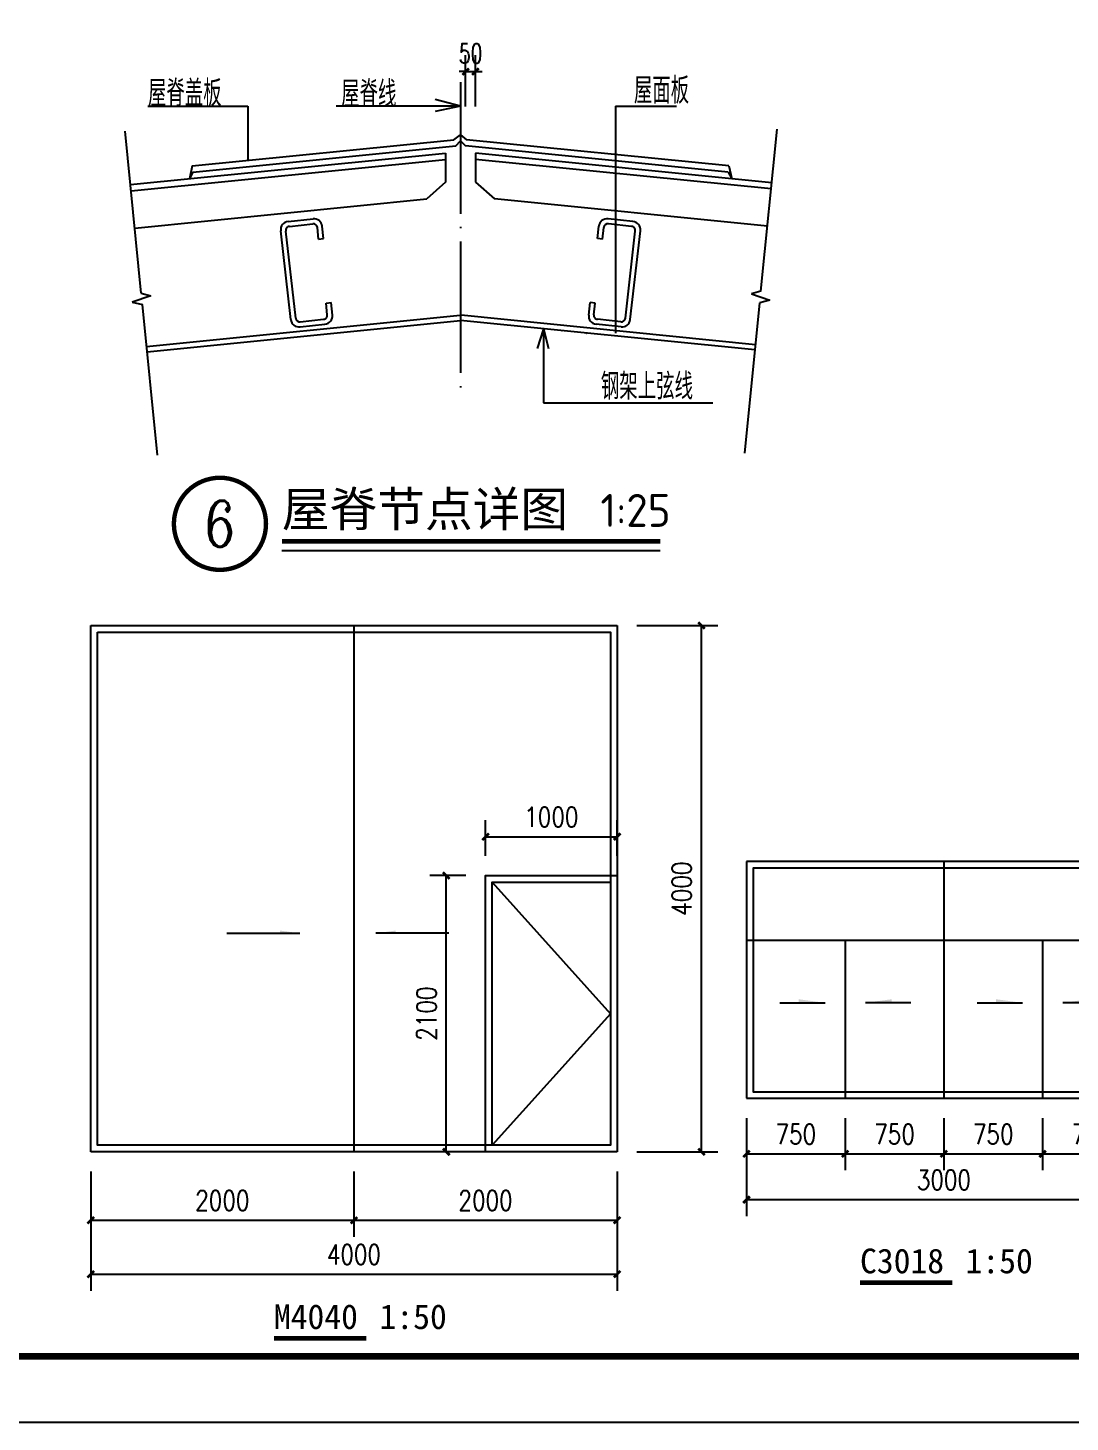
# Model space of a CAD drawing. Extents: x -21908402 to 2004492, y 83987 to 5079726.
# Drawn here: x 1842608 to 1866368, y 83987 to 115777 of the extents above; entities that cross this region are included whole.
import ezdxf
from ezdxf.enums import TextEntityAlignment as Align

# ---------------------------------------------------------------- set-up
doc = ezdxf.new("R2010")
doc.units = 0
doc.header["$LTSCALE"] = 1000
doc.linetypes.add('DOTE', pattern=[2.4200000000000004, 2, -0.2, 0.02, -0.2])
doc.layers.get('0').update_dxf_attribs({"linetype": 'CONTINUOUS'})
doc.layers.get('DEFPOINTS').update_dxf_attribs({"linetype": 'CONTINUOUS'})
for name, color, linetype in [('3', 123, 'CONTINUOUS'), ('DIM_IDEN', 3, 'CONTINUOUS'), ('DIM_SYMB', 3, 'CONTINUOUS'), ('DOTE', 1, 'DOTE'), ('PUB_DIM', 3, 'CONTINUOUS'), ('PUB_TEXT', 7, 'CONTINUOUS'), ('PUB_TITLE', 4, 'CONTINUOUS'), ('WINDOW', 94, 'CONTINUOUS')]:
    doc.layers.add(name, color=color, linetype=linetype)
doc.styles.add('_TCH_DIM_T3', font='simplex_.ttf', dxfattribs={"width": 0.7058823529411765, "bigfont": 'GBCBIG'})
doc.styles.add('_TCH_LABEL', font='COMPLEX', dxfattribs={"bigfont": 'GBCBIG'})
doc.styles.add('CHIN-1', font='')
doc.styles.add('DIM_FONT', font='simplex.shx', dxfattribs={"width": 0.8})
doc.styles.add('SM', font='SIM08', dxfattribs={"width": 0.7, "height": 5, "bigfont": 'HZTXT'})
doc.styles.get("Standard").update_dxf_attribs({"font": 'tssdeng.shx', "width": 0.7, "bigfont": 'hztxt.shx'})
doc.styles.add('图签宋体', font='simhei.ttf')
doc.styles.get('CHIN-1').set_extended_font_data('SimSun')
doc.dimstyles.new('_TCH_ARCH__100', dxfattribs={"dimtxt": 297.5, "dimasz": 100, "dimexe": 250, "dimexo": 300, "dimgap": 126.25, "dimtad": 1, "dimdec": 0, "dimzin": 0, "dimtxsty": '_TCH_DIM_T3', "dimblk": 'ARCHTICK', "dimcen": 0.09, "dimclrt": 7, "dimazin": 3, "dimtfac": 1, "dimtdec": 0, "dimtix": 1, "dimtmove": 0, "dimatfit": 3, "dimtolj": 1, "dimtzin": 0})
doc.dimstyles.new('DIMN50', dxfattribs={"dimscale": 0.5, "dimtxt": 300, "dimasz": 100, "dimexe": 250, "dimexo": 300, "dimgap": 150, "dimtad": 1, "dimdec": 0, "dimzin": 0, "dimtxsty": 'DIM_FONT', "dimblk": 'ARCHTICK', "dimcen": 0.09, "dimclrt": 7, "dimazin": 3, "dimtfac": 1, "dimtdec": 0, "dimtix": 1, "dimtmove": 0, "dimatfit": 3, "dimtolj": 1, "dimtzin": 0})

# ---------------------------------------------------------------- blocks, each defined once
blk = doc.blocks.new('_ARCHTICK')
at = {"color": 0, "linetype": 'BYBLOCK', "const_width": 0.4}
blk.add_lwpolyline([(-0.5, -0.5), (0.5, 0.5)], dxfattribs=at)
blk = doc.blocks.new('*D22')
at = {"layer": 'DEFPOINTS', "color": 0}
for p in [(972805.2341039728, -2474429.368355498), (972655.3533808684, -2475258.58027624), (972805.2341039728, -2475258.58027624)]:
    blk.add_point(p, dxfattribs=at)
at = {"layer": 'PUB_DIM', "color": 0}
for p, q in [((972655.3533808684, -2474958.58027624), (972655.3533808684, -2474179.368355498)), ((972805.2341039728, -2474958.58027624), (972805.2341039728, -2474179.368355498)), ((972655.3533808684, -2474429.368355498), (972555.3533808684, -2474429.368355498)), ((972655.3533808684, -2474429.368355498), (972805.2341039728, -2474429.368355498)), ((972805.2341039728, -2474429.368355498), (972905.2341039728, -2474429.368355498))]:
    blk.add_line(p, q, dxfattribs=at)
at = {"layer": 'PUB_DIM', "color": 0, "xscale": 100, "yscale": 100, "zscale": 100}
blk.add_blockref('_ARCHTICK', (972655.3533808684, -2474429.368355498), dxfattribs=at)
at = {"layer": 'PUB_DIM', "color": 0, "xscale": 100, "yscale": 100, "zscale": 100, "rotation": 180}
blk.add_blockref('_ARCHTICK', (972805.2341039728, -2474429.368355498), dxfattribs=at)
at = {"layer": 'PUB_DIM', "color": 7, "insert": (972730.2937424206, -2474154.368355498), "char_height": 297.5, "attachment_point": 5, "style": '_TCH_DIM_T3'}
blk.add_mtext('\\A1;50', dxfattribs=at)
blk = doc.blocks.new('*D399')
at = {"layer": 'DEFPOINTS', "color": 0}
for p in [(1861497.62579742, 90242.22113040765), (1863497.62579742, 90242.22113040765), (1863497.62579742, 89722.07137711719)]:
    blk.add_point(p, dxfattribs=at)
at = {"layer": 'PUB_DIM', "color": 0}
for p, q in [((1861497.62579742, 90092.22113040765), (1861497.62579742, 89597.07137711719)), ((1863497.62579742, 90092.22113040765), (1863497.62579742, 89597.07137711719)), ((1861497.62579742, 89722.07137711719), (1863497.62579742, 89722.07137711719))]:
    blk.add_line(p, q, dxfattribs=at)
at = {"layer": 'PUB_DIM', "color": 0, "xscale": 50, "yscale": 50, "zscale": 50, "rotation": 180}
blk.add_blockref('_ARCHTICK', (1861497.62579742, 89722.07137711719), dxfattribs=at)
at = {"layer": 'PUB_DIM', "color": 0, "xscale": 50, "yscale": 50, "zscale": 50}
blk.add_blockref('_ARCHTICK', (1863497.62579742, 89722.07137711719), dxfattribs=at)
at = {"layer": 'PUB_DIM', "color": 7, "insert": (1862497.62579742, 89872.07137711719), "char_height": 150, "attachment_point": 5, "style": 'DIM_FONT'}
blk.add_mtext('\\A1;2000', dxfattribs=at)
blk = doc.blocks.new('*D400')
at = {"layer": 'DEFPOINTS', "color": 0}
for p in [(1863497.62579742, 90242.22113040765), (1865497.62579742, 90242.22113040765), (1865497.62579742, 89722.07137711719)]:
    blk.add_point(p, dxfattribs=at)
at = {"layer": 'PUB_DIM', "color": 0}
for p, q in [((1863497.62579742, 90092.22113040765), (1863497.62579742, 89597.07137711719)), ((1865497.62579742, 90092.22113040765), (1865497.62579742, 89597.07137711719)), ((1863497.62579742, 89722.07137711719), (1865497.62579742, 89722.07137711719))]:
    blk.add_line(p, q, dxfattribs=at)
at = {"layer": 'PUB_DIM', "color": 0, "xscale": 50, "yscale": 50, "zscale": 50, "rotation": 180}
blk.add_blockref('_ARCHTICK', (1863497.62579742, 89722.07137711719), dxfattribs=at)
at = {"layer": 'PUB_DIM', "color": 0, "xscale": 50, "yscale": 50, "zscale": 50}
blk.add_blockref('_ARCHTICK', (1865497.62579742, 89722.07137711719), dxfattribs=at)
at = {"layer": 'PUB_DIM', "color": 7, "insert": (1864497.62579742, 89872.07137711719), "char_height": 150, "attachment_point": 5, "style": 'DIM_FONT'}
blk.add_mtext('\\A1;2000', dxfattribs=at)
blk = doc.blocks.new('*D401')
at = {"layer": 'DEFPOINTS', "color": 0}
for p in [(1864199.353904216, 92342.22113040765), (1864497.62579742, 92342.22113040765), (1864497.62579742, 90242.22113040765)]:
    blk.add_point(p, dxfattribs=at)
at = {"layer": 'PUB_DIM', "color": 0}
for p, q in [((1864347.62579742, 92342.22113040765), (1864074.353904216, 92342.22113040765)), ((1864199.353904216, 90242.22113040765), (1864199.353904216, 92342.22113040765)), ((1864347.62579742, 90242.22113040765), (1864074.353904216, 90242.22113040765))]:
    blk.add_line(p, q, dxfattribs=at)
at = {"layer": 'PUB_DIM', "color": 0, "xscale": 50, "yscale": 50, "zscale": 50}
for p, rotation in [((1864199.353904216, 92342.22113040765), 90), ((1864199.353904216, 90242.22113040765), 270)]:
    blk.add_blockref('_ARCHTICK', p, dxfattribs=dict(at, rotation=rotation))
at = {"layer": 'PUB_DIM', "color": 7, "insert": (1864049.353904216, 91292.22113040794), "char_height": 150, "attachment_point": 5, "rotation": 90, "style": 'DIM_FONT'}
blk.add_mtext('\\A1;2100', dxfattribs=at)
blk = doc.blocks.new('*D402')
at = {"layer": 'DEFPOINTS', "color": 0}
for p in [(1865497.62579742, 92637.38711087554), (1864497.62579742, 92342.22113040765), (1865497.62579742, 92342.22113040765)]:
    blk.add_point(p, dxfattribs=at)
at = {"layer": 'PUB_DIM', "color": 0}
for p, q in [((1864497.62579742, 92492.22113040765), (1864497.62579742, 92762.38711087554)), ((1865497.62579742, 92492.22113040765), (1865497.62579742, 92762.38711087554)), ((1864497.62579742, 92637.38711087554), (1865497.62579742, 92637.38711087554))]:
    blk.add_line(p, q, dxfattribs=at)
at = {"layer": 'PUB_DIM', "color": 0, "xscale": 50, "yscale": 50, "zscale": 50, "rotation": 180}
blk.add_blockref('_ARCHTICK', (1864497.62579742, 92637.38711087554), dxfattribs=at)
at = {"layer": 'PUB_DIM', "color": 0, "xscale": 50, "yscale": 50, "zscale": 50}
blk.add_blockref('_ARCHTICK', (1865497.62579742, 92637.38711087554), dxfattribs=at)
at = {"layer": 'PUB_DIM', "color": 7, "insert": (1864997.62579742, 92787.38711087554), "char_height": 150, "attachment_point": 5, "style": 'DIM_FONT'}
blk.add_mtext('\\A1;1000', dxfattribs=at)
blk = doc.blocks.new('*D403')
at = {"layer": 'DEFPOINTS', "color": 0}
for p in [(1865497.62579742, 94242.22113040765), (1866138.44538003, 94242.22113040765), (1865497.62579742, 90242.22113040765)]:
    blk.add_point(p, dxfattribs=at)
at = {"layer": 'PUB_DIM', "color": 0}
for p, q in [((1865647.62579742, 94242.22113040765), (1866263.44538003, 94242.22113040765)), ((1866138.44538003, 90242.22113040765), (1866138.44538003, 94242.22113040765)), ((1865647.62579742, 90242.22113040765), (1866263.44538003, 90242.22113040765))]:
    blk.add_line(p, q, dxfattribs=at)
at = {"layer": 'PUB_DIM', "color": 0, "xscale": 50, "yscale": 50, "zscale": 50}
for p, rotation in [((1866138.44538003, 94242.22113040765), 90), ((1866138.44538003, 90242.22113040765), 270)]:
    blk.add_blockref('_ARCHTICK', p, dxfattribs=dict(at, rotation=rotation))
at = {"layer": 'PUB_DIM', "color": 7, "insert": (1865988.44538003, 92242.22113040794), "char_height": 150, "attachment_point": 5, "rotation": 90, "style": 'DIM_FONT'}
blk.add_mtext('\\A1;4000', dxfattribs=at)
blk = doc.blocks.new('*D404')
at = {"layer": 'DEFPOINTS', "color": 0}
for p in [(1861497.62579742, 90092.22113040765), (1865497.62579742, 90092.22113040765), (1865497.62579742, 89311.86794799194)]:
    blk.add_point(p, dxfattribs=at)
at = {"layer": 'PUB_DIM', "color": 0}
for p, q in [((1861497.62579742, 89942.22113040765), (1861497.62579742, 89186.86794799194)), ((1865497.62579742, 89942.22113040765), (1865497.62579742, 89186.86794799194)), ((1861497.62579742, 89311.86794799194), (1865497.62579742, 89311.86794799194))]:
    blk.add_line(p, q, dxfattribs=at)
at = {"layer": 'PUB_DIM', "color": 0, "xscale": 50, "yscale": 50, "zscale": 50, "rotation": 180}
blk.add_blockref('_ARCHTICK', (1861497.62579742, 89311.86794799194), dxfattribs=at)
at = {"layer": 'PUB_DIM', "color": 0, "xscale": 50, "yscale": 50, "zscale": 50}
blk.add_blockref('_ARCHTICK', (1865497.62579742, 89311.86794799194), dxfattribs=at)
at = {"layer": 'PUB_DIM', "color": 7, "insert": (1863497.62579742, 89461.86794799194), "char_height": 150, "attachment_point": 5, "style": 'DIM_FONT'}
blk.add_mtext('\\A1;4000', dxfattribs=at)
blk = doc.blocks.new('*D418')
at = {"layer": 'DEFPOINTS', "color": 0}
for p in [(1854997.62579742, 89663.01668466651), (1855747.62579742, 89663.01668466651), (1855747.62579742, 89240.509167345)]:
    blk.add_point(p, dxfattribs=at)
at = {"layer": 'PUB_DIM', "color": 0}
for p, q in [((1854997.62579742, 89513.01668466651), (1854997.62579742, 89115.509167345)), ((1855747.62579742, 89513.01668466651), (1855747.62579742, 89115.509167345)), ((1854997.62579742, 89240.509167345), (1855747.62579742, 89240.509167345))]:
    blk.add_line(p, q, dxfattribs=at)
at = {"layer": 'PUB_DIM', "color": 0, "xscale": 50, "yscale": 50, "zscale": 50, "rotation": 180}
blk.add_blockref('_ARCHTICK', (1854997.62579742, 89240.509167345), dxfattribs=at)
at = {"layer": 'PUB_DIM', "color": 0, "xscale": 50, "yscale": 50, "zscale": 50}
blk.add_blockref('_ARCHTICK', (1855747.62579742, 89240.509167345), dxfattribs=at)
at = {"layer": 'PUB_DIM', "color": 7, "insert": (1855372.62579742, 89390.509167345), "char_height": 150, "attachment_point": 5, "style": 'DIM_FONT'}
blk.add_mtext('\\A1;750', dxfattribs=at)
blk = doc.blocks.new('*D419')
at = {"layer": 'DEFPOINTS', "color": 0}
for p in [(1855747.62579742, 89663.01668466651), (1856497.62579742, 89663.01668466651), (1856497.62579742, 89240.509167345)]:
    blk.add_point(p, dxfattribs=at)
at = {"layer": 'PUB_DIM', "color": 0}
for p, q in [((1855747.62579742, 89513.01668466651), (1855747.62579742, 89115.509167345)), ((1856497.62579742, 89513.01668466651), (1856497.62579742, 89115.509167345)), ((1855747.62579742, 89240.509167345), (1856497.62579742, 89240.509167345))]:
    blk.add_line(p, q, dxfattribs=at)
at = {"layer": 'PUB_DIM', "color": 0, "xscale": 50, "yscale": 50, "zscale": 50, "rotation": 180}
blk.add_blockref('_ARCHTICK', (1855747.62579742, 89240.509167345), dxfattribs=at)
at = {"layer": 'PUB_DIM', "color": 0, "xscale": 50, "yscale": 50, "zscale": 50}
blk.add_blockref('_ARCHTICK', (1856497.62579742, 89240.509167345), dxfattribs=at)
at = {"layer": 'PUB_DIM', "color": 7, "insert": (1856122.62579742, 89390.509167345), "char_height": 150, "attachment_point": 5, "style": 'DIM_FONT'}
blk.add_mtext('\\A1;750', dxfattribs=at)
blk = doc.blocks.new('*D420')
at = {"layer": 'DEFPOINTS', "color": 0}
for p in [(1856497.62579742, 89663.01668466651), (1857247.62579742, 89663.01668466651), (1857247.62579742, 89240.509167345)]:
    blk.add_point(p, dxfattribs=at)
at = {"layer": 'PUB_DIM', "color": 0}
for p, q in [((1856497.62579742, 89513.01668466651), (1856497.62579742, 89115.509167345)), ((1857247.62579742, 89513.01668466651), (1857247.62579742, 89115.509167345)), ((1856497.62579742, 89240.509167345), (1857247.62579742, 89240.509167345))]:
    blk.add_line(p, q, dxfattribs=at)
at = {"layer": 'PUB_DIM', "color": 0, "xscale": 50, "yscale": 50, "zscale": 50, "rotation": 180}
blk.add_blockref('_ARCHTICK', (1856497.62579742, 89240.509167345), dxfattribs=at)
at = {"layer": 'PUB_DIM', "color": 0, "xscale": 50, "yscale": 50, "zscale": 50}
blk.add_blockref('_ARCHTICK', (1857247.62579742, 89240.509167345), dxfattribs=at)
at = {"layer": 'PUB_DIM', "color": 7, "insert": (1856872.62579742, 89390.509167345), "char_height": 150, "attachment_point": 5, "style": 'DIM_FONT'}
blk.add_mtext('\\A1;750', dxfattribs=at)
blk = doc.blocks.new('*D421')
at = {"layer": 'DEFPOINTS', "color": 0}
for p in [(1857247.62579742, 89663.01668466651), (1857997.62579742, 89663.01668466651), (1857997.62579742, 89240.509167345)]:
    blk.add_point(p, dxfattribs=at)
at = {"layer": 'PUB_DIM', "color": 0}
for p, q in [((1857247.62579742, 89513.01668466651), (1857247.62579742, 89115.509167345)), ((1857997.62579742, 89513.01668466651), (1857997.62579742, 89115.509167345)), ((1857247.62579742, 89240.509167345), (1857997.62579742, 89240.509167345))]:
    blk.add_line(p, q, dxfattribs=at)
at = {"layer": 'PUB_DIM', "color": 0, "xscale": 50, "yscale": 50, "zscale": 50, "rotation": 180}
blk.add_blockref('_ARCHTICK', (1857247.62579742, 89240.509167345), dxfattribs=at)
at = {"layer": 'PUB_DIM', "color": 0, "xscale": 50, "yscale": 50, "zscale": 50}
blk.add_blockref('_ARCHTICK', (1857997.62579742, 89240.509167345), dxfattribs=at)
at = {"layer": 'PUB_DIM', "color": 7, "insert": (1857622.62579742, 89390.509167345), "char_height": 150, "attachment_point": 5, "style": 'DIM_FONT'}
blk.add_mtext('\\A1;750', dxfattribs=at)
blk = doc.blocks.new('*D422')
at = {"layer": 'DEFPOINTS', "color": 0}
for p in [(1854997.62579742, 89663.01668466651), (1857997.62579742, 89663.01668466652), (1857997.62579742, 88892.646684896)]:
    blk.add_point(p, dxfattribs=at)
at = {"layer": 'PUB_DIM', "color": 0}
for p, q in [((1854997.62579742, 89513.01668466651), (1854997.62579742, 88767.646684896)), ((1857997.62579742, 89513.01668466652), (1857997.62579742, 88767.646684896)), ((1854997.62579742, 88892.646684896), (1857997.62579742, 88892.646684896))]:
    blk.add_line(p, q, dxfattribs=at)
at = {"layer": 'PUB_DIM', "color": 0, "xscale": 50, "yscale": 50, "zscale": 50, "rotation": 180}
blk.add_blockref('_ARCHTICK', (1854997.62579742, 88892.646684896), dxfattribs=at)
at = {"layer": 'PUB_DIM', "color": 0, "xscale": 50, "yscale": 50, "zscale": 50}
blk.add_blockref('_ARCHTICK', (1857997.62579742, 88892.646684896), dxfattribs=at)
at = {"layer": 'PUB_DIM', "color": 7, "insert": (1856497.62579742, 89042.646684896), "char_height": 150, "attachment_point": 5, "style": 'DIM_FONT'}
blk.add_mtext('\\A1;3000', dxfattribs=at)
blk = doc.blocks.new('*D423')
at = {"layer": 'DEFPOINTS', "color": 0}
for p in [(1857997.62579742, 90863.01668466651), (1858287.24577656, 90863.01668466651), (1857997.62579742, 89663.01668466651)]:
    blk.add_point(p, dxfattribs=at)
at = {"layer": 'PUB_DIM', "color": 0}
for p, q in [((1858147.62579742, 90863.01668466651), (1858412.24577656, 90863.01668466651)), ((1858287.24577656, 89663.01668466651), (1858287.24577656, 90863.01668466651)), ((1858147.62579742, 89663.01668466651), (1858412.24577656, 89663.01668466651))]:
    blk.add_line(p, q, dxfattribs=at)
at = {"layer": 'PUB_DIM', "color": 0, "xscale": 50, "yscale": 50, "zscale": 50}
for p, rotation in [((1858287.24577656, 90863.01668466651), 90), ((1858287.24577656, 89663.01668466651), 270)]:
    blk.add_blockref('_ARCHTICK', p, dxfattribs=dict(at, rotation=rotation))
at = {"layer": 'PUB_DIM', "color": 7, "insert": (1858137.24577656, 90263.0166846668), "char_height": 150, "attachment_point": 5, "rotation": 90, "style": 'DIM_FONT'}
blk.add_mtext('\\A1;1200', dxfattribs=at)
blk = doc.blocks.new('*D424')
at = {"layer": 'DEFPOINTS', "color": 0}
for p in [(1857997.62579742, 91463.01668466651), (1858287.24577656, 91463.01668466651), (1857997.62579742, 90863.01668466651)]:
    blk.add_point(p, dxfattribs=at)
at = {"layer": 'PUB_DIM', "color": 0}
for p, q in [((1858147.62579742, 91463.01668466651), (1858412.24577656, 91463.01668466651)), ((1858287.24577656, 90863.01668466651), (1858287.24577656, 91463.01668466651)), ((1858147.62579742, 90863.01668466651), (1858412.24577656, 90863.01668466651))]:
    blk.add_line(p, q, dxfattribs=at)
at = {"layer": 'PUB_DIM', "color": 0, "xscale": 50, "yscale": 50, "zscale": 50}
for p, rotation in [((1858287.24577656, 91463.01668466651), 90), ((1858287.24577656, 90863.01668466651), 270)]:
    blk.add_blockref('_ARCHTICK', p, dxfattribs=dict(at, rotation=rotation))
at = {"layer": 'PUB_DIM', "color": 7, "insert": (1858137.24577656, 91163.0166846668), "char_height": 150, "attachment_point": 5, "rotation": 90, "style": 'DIM_FONT'}
blk.add_mtext('\\A1;600', dxfattribs=at)
blk = doc.blocks.new('*D425')
at = {"layer": 'DEFPOINTS', "color": 0}
for p in [(1857997.62579742, 91463.01668466651), (1858575.05919724, 91463.01668466651), (1857997.62579742, 89663.01668466651)]:
    blk.add_point(p, dxfattribs=at)
at = {"layer": 'PUB_DIM', "color": 0}
for p, q in [((1858147.62579742, 91463.01668466651), (1858700.05919724, 91463.01668466651)), ((1858575.05919724, 89663.01668466651), (1858575.05919724, 91463.01668466651)), ((1858147.62579742, 89663.01668466651), (1858700.05919724, 89663.01668466651))]:
    blk.add_line(p, q, dxfattribs=at)
at = {"layer": 'PUB_DIM', "color": 0, "xscale": 50, "yscale": 50, "zscale": 50}
for p, rotation in [((1858575.05919724, 91463.01668466651), 90), ((1858575.05919724, 89663.01668466651), 270)]:
    blk.add_blockref('_ARCHTICK', p, dxfattribs=dict(at, rotation=rotation))
at = {"layer": 'PUB_DIM', "color": 7, "insert": (1858425.05919724, 90563.0166846668), "char_height": 150, "attachment_point": 5, "rotation": 90, "style": 'DIM_FONT'}
blk.add_mtext('\\A1;1800', dxfattribs=at)
blk = doc.blocks.new('I')
at = {"layer": '3', "color": 6}
for p, q in [((967826.3593353406, -2474957.011266027), (969347.5309704344, -2474957.011266027)), ((969347.5309704344, -2474957.011266027), (969347.5309704344, -2475778.434885617)), ((972577.8923822034, -2474957.011266027), (970686.8069646254, -2474957.011266027)), ((972577.8923822034, -2474957.011266027), (972192.9369752433, -2474854.697924477)), ((972577.8923822034, -2474957.011266027), (972192.9369752433, -2475038.144750217)), ((974933.4079713176, -2474957.011266027), (974933.4079713176, -2478403.579854943)), ((974933.4079713176, -2474957.011266027), (975858.0485954257, -2474957.011266027)), ((967726.0734618932, -2477796.343935892), (967479.8871906635, -2475334.481207313)), ((972477.0740104673, -2475465.480583683), (972577.8923822034, -2475390.424382905)), ((972577.8923822034, -2475390.424382905), (972670.8605478599, -2475464.69556308)), ((977142.4754176211, -2477767.620347593), (977388.6616888508, -2475305.757619014)), ((968499.1571212119, -2475863.272269978), (972477.0740104673, -2475465.480583683)), ((968508.606173611, -2475957.762794594), (972504.1618977938, -2475558.207224817)), ((972504.1618977934, -2475558.207224817), (972577.8923822034, -2475480.744693976)), ((972577.8923822034, -2475480.744693976), (972655.3533808686, -2475558.58027624)), ((976647.1785907957, -2475957.762794594), (972655.3533808684, -2475558.58027624)), ((976656.6276431949, -2475863.272269978), (972670.8605478597, -2475464.69556308)), ((967561.2326272395, -2476147.935578454), (972350.550660434, -2475669.003778301)), ((967570.6816796387, -2476242.42610307), (972350.550660434, -2475764.43920815)), ((972350.550660434, -2475669.003778301), (972350.550660434, -2476109.780260533)), ((972805.2341039728, -2475669.003778301), (972805.2341039728, -2476109.780260533)), ((977307.3162522747, -2476119.211990155), (972805.2341039728, -2475669.003778301)), ((977297.8671998756, -2476213.702514771), (972805.2341039728, -2475764.43920815)), ((968499.1571212119, -2475863.272269978), (968456.548551034, -2476058.403986667)), ((968508.606173611, -2475957.762794594), (968456.548551034, -2476058.403986667)), ((976647.1785907957, -2475957.762794594), (976699.2362133737, -2476058.403986667)), ((976656.6276431949, -2475863.272269978), (976699.2362133737, -2476058.403986667)), ((972350.550660434, -2476109.780260533), (972063.6840726573, -2476365.738445834)), ((972805.2341039728, -2476109.780260533), (973092.1006917495, -2476365.738445834)), ((967627.3759940332, -2476809.369250765), (972063.6840726573, -2476365.738445834)), ((977241.172885481, -2476780.645662465), (973092.1006917495, -2476365.738445834)), ((969956.9997415456, -2476708.121813707), (970335.8875313716, -2476666.656584564)), ((975198.785022862, -2476708.121813707), (974819.8972330361, -2476666.656584564)), ((969998.4689638324, -2478198.536184272), (969844.5255546586, -2476848.239486691)), ((970072.8643474902, -2478177.613545448), (969921.6852869268, -2476852.576033858)), ((969977.9223803699, -2476782.517197365), (970331.5509842027, -2476743.816316832)), ((970420.9602609619, -2476976.867712193), (970401.6098206963, -2476800.053410278)), ((970496.7378189235, -2476968.574666364), (970476.0052043542, -2476779.130771454)), ((974659.0469454832, -2476968.574666364), (974679.7795600535, -2476779.130771454)), ((974734.8245034467, -2476976.867712193), (974754.1749437114, -2476800.053410278)), ((975177.8623840378, -2476782.517197365), (974824.233780206, -2476743.816316832)), ((975082.9204169165, -2478177.613545448), (975234.0994774818, -2476852.576033858)), ((975157.3158005744, -2478198.536184272), (975311.259209749, -2476848.239486691)), ((970420.9602609619, -2476976.867712193), (970496.7378189235, -2476968.574666364)), ((974734.8245034467, -2476976.867712193), (974659.0469454832, -2476968.574666364)), ((967870.5997201588, -2477838.460984331), (967588.8294375178, -2477932.321039279)), ((967588.8294375178, -2477932.321039279), (967743.5162366026, -2477970.771684141)), ((967726.0734618932, -2477796.343935892), (967870.5997201588, -2477838.460984331)), ((970533.4384409904, -2477948.276619954), (970609.2159989586, -2477939.983574125)), ((970629.9486135289, -2478129.427469036), (970609.2159989586, -2477939.983574125)), ((974525.8361508797, -2478129.427469036), (974546.5687654491, -2477939.983574125)), ((974622.3463234182, -2477948.276619954), (974546.5687654491, -2477939.983574125)), ((976896.2891463913, -2480229.483076172), (977125.0326429118, -2477942.048095842)), ((977142.4754176211, -2477767.620347593), (976997.9491593555, -2477809.737396032)), ((976997.9491593555, -2477809.737396032), (977279.7194419965, -2477903.59745098)), ((977279.7194419965, -2477903.59745098), (977125.0326429118, -2477942.048095842)), ((967972.259733123, -2480258.206664471), (967743.5162366026, -2477970.771684141)), ((967807.4438844838, -2478610.048167181), (972569.899850812, -2478133.802573696)), ((970552.7888812607, -2478125.090921868), (970533.4384409904, -2477948.276619954)), ((977061.1049950304, -2478581.324578882), (972585.8849135947, -2478133.802573696)), ((974602.995883147, -2478125.090921868), (974622.3463234182, -2477948.276619954)), ((967815.4364158751, -2478689.973481623), (972577.8923822034, -2478213.727888138)), ((970138.5866368159, -2478311.010371162), (970517.4744266353, -2478269.54514202)), ((970142.9231839848, -2478233.850638894), (970496.5517878111, -2478195.149758361)), ((977053.1124636391, -2478661.249893324), (972577.8923822034, -2478213.727888138)), ((973839.5388419374, -2478339.892533277), (973744.0767925854, -2478640.459183719)), ((973839.5388419374, -2478339.892533277), (973839.5388419374, -2479466.269730176)), ((973839.5388419374, -2478339.892533277), (973916.9545333001, -2478640.459183719)), ((975017.1981275927, -2478311.010371162), (974638.3103377724, -2478269.54514202)), ((975012.8615804228, -2478233.850638894), (974659.2329765966, -2478195.149758361)), ((973839.5388419374, -2479466.269730176), (976412.4803561165, -2479466.269730176))]:
    blk.add_line(p, q, dxfattribs=at)
for centre, radius, start, end in [((970349.7092744156, -2476792.9525145), 127.05, 6.245557079081562, 96.24555705919), ((974806.0754899911, -2476792.9525145), 127.05, 83.75444294081001, 173.7544429209184), ((969970.8214845962, -2476834.417743642), 127.05, 96.24555705919, 186.2455570790816), ((969984.8332518952, -2476845.665162333), 63.52500000000002, 96.24555705919, 186.2455570790816), ((970338.461855727, -2476806.964281801), 63.52500000000002, 6.245557079081562, 96.24555705919), ((974817.3229086797, -2476806.964281801), 63.52500000000002, 83.75444294081001, 173.7544429209184), ((975170.9515125125, -2476845.665162333), 63.52500000000002, 353.7544429209184, 83.75444294081001), ((975184.9632798114, -2476834.417743642), 127.05, 353.7544429209184, 83.75444294081001), ((970489.6409162923, -2478132.001793391), 63.52500000000002, 276.24555705919, 6.245557079081562), ((970503.6526835903, -2478143.249212082), 127.05, 276.24555705919, 6.245557079081562), ((974652.1320808164, -2478143.249212082), 127.05, 173.7544429209184, 263.75444294081), ((974666.1438481163, -2478132.001793391), 63.52500000000002, 173.7544429209184, 263.75444294081), ((970124.7648937709, -2478184.714441224), 127.05, 186.2455570790816, 276.24555705919), ((970136.0123124595, -2478170.702673924), 63.52500000000002, 186.2455570790816, 276.24555705919), ((974119.5855296801, -2478369.805910463), 1.899236039400572, 0, 84.28940690895938), ((975019.7724519481, -2478170.702673924), 63.52500000000002, 263.75444294081, 353.7544429209184), ((975031.0198706368, -2478184.714441224), 127.05, 263.75444294081, 353.7544429209184), ((968909.8739429496, -2478582.438438236), 1.899236039400572, 95.71059309104062, 180), ((974490.121580363, -2478403.042098093), 1.899236039400572, 180, 264.2894069089593)]:
    blk.add_arc(centre, radius, start, end, dxfattribs=at)
at = {"layer": 'DIM_SYMB', "const_width": 70}
blk.add_lwpolyline([(969861.9447174703, -2481569.281486448), (975612.389269911, -2481569.281486448)], dxfattribs=at)
at = {"layer": 'DIM_SYMB'}
blk.add_lwpolyline([(969861.9447174703, -2481709.281486448), (975612.389269911, -2481709.281486448)], dxfattribs=at)
at = {"layer": 'DOTE'}
blk.add_line((972577.8923822034, -2474589.802251519), (972577.8923822034, -2479318.906826017), dxfattribs=at)
at = {"layer": '3', "color": 6, "style": 'SM', "width": 0.7}
for s, p in [('屋脊盖板', (967826.9423114453, -2474959.047584119)), ('屋脊线', (970763.2375462826, -2474971.234177031)), ('屋面板', (975212.2641765043, -2474917.059522565)), ('钢架上弦线', (974710.7337966708, -2479414.411854413))]:
    blk.add_text(s, height=400, dxfattribs=at).set_placement(p)
at = {"layer": 'PUB_TEXT', "style": 'CHIN-1'}
blk.add_text('屋脊节点详图', height=531.6455696202532, dxfattribs=at).set_placement((969861.9447174703, -2481346.581064507))
at = {"layer": 'PUB_TEXT'}
blk.add_text('1:25', height=500, dxfattribs=at).set_placement((974703.4637048121, -2481349.534651005))
at = {"layer": 'PUB_DIM', "color": 6}
dim = blk.add_aligned_dim(p1=(972655.3533808684, -2475258.58027624), p2=(972805.2341039728, -2475258.58027624), distance=829.2119207419455, text='50', dimstyle='_TCH_ARCH__100', dxfattribs=at)
dim.commit()
dim.dimension.update_dxf_attribs({"geometry": '*D22', "text_midpoint": (972730.2937424206, -2474154.368355498)})
blk = doc.blocks.new('GGGGFF')
at = {"layer": 'DIM_SYMB'}
for points in [[(1863086.578491762, 91903.68206456234), (1862936.578491762, 91903.68206456234), (1862936.578491762, 91923.68206456234)], [(1863663.814572952, 91903.68206456234), (1863813.814572952, 91903.68206456234), (1863813.814572952, 91923.68206456234)]]:
    blk.add_hatch(color=256, dxfattribs=at).paths.add_polyline_path(points)
blk.add_lwpolyline([(1864547.62579742, 92292.22113040765), (1865447.62579742, 91292.22113040765), (1864547.62579742, 90292.22113040765)])
for points in [[(1862531.27808167, 91903.68206456234), (1863086.578491762, 91903.68206456234)], [(1864219.114983044, 91903.68206456234), (1863663.814572952, 91903.68206456234)]]:
    blk.add_lwpolyline(points, dxfattribs=at)
at = {"layer": 'WINDOW'}
for p, q in [((1861497.62579742, 94242.22113040765), (1865497.62579742, 94242.22113040765)), ((1861497.62579742, 90242.22113040765), (1861497.62579742, 94242.22113040765)), ((1863497.62579742, 94242.22113040765), (1863497.62579742, 90242.22113040765)), ((1865497.62579742, 94242.22113040765), (1865497.62579742, 90242.22113040765)), ((1865497.62579742, 90242.22113040765), (1861497.62579742, 90242.22113040765))]:
    blk.add_line(p, q, dxfattribs=at)
for points in [[(1861547.62579742, 94192.22113040765), (1865447.62579742, 94192.22113040765), (1865447.62579742, 90292.22113040765), (1861547.62579742, 90292.22113040765)], [(1865497.62579742, 90242.22113040765), (1864497.62579742, 90242.22113040765), (1864497.62579742, 92342.22113040765), (1865497.62579742, 92342.22113040765)], [(1865447.62579742, 90292.22113040765), (1864547.62579742, 90292.22113040765), (1864547.62579742, 92292.22113040765), (1865447.62579742, 92292.22113040765)]]:
    blk.add_lwpolyline(points, close=True, dxfattribs=at)
at = {"layer": 'PUB_DIM'}
for p1, p2, distance, picture, middle in [((1865497.62579742, 90242.22113040765), (1865497.62579742, 94242.22113040765), -640.8195826099254, '*D403', (1865988.44538003, 92242.22113040794)), ((1864497.62579742, 92342.22113040765), (1865497.62579742, 92342.22113040765), 295.16598046789295, '*D402', (1864997.62579742, 92787.38711087554)), ((1864497.62579742, 90242.22113040765), (1864497.62579742, 92342.22113040765), 298.271893203957, '*D401', (1864049.353904216, 91292.22113040794)), ((1861497.62579742, 90242.22113040765), (1863497.62579742, 90242.22113040765), -520.1497532904614, '*D399', (1862497.62579742, 89872.07137711719)), ((1863497.62579742, 90242.22113040765), (1865497.62579742, 90242.22113040765), -520.1497532904614, '*D400', (1864497.62579742, 89872.07137711719)), ((1861497.62579742, 90092.22113040765), (1865497.62579742, 90092.22113040765), -780.3531824157108, '*D404', (1863497.62579742, 89461.86794799194))]:
    dim = blk.add_aligned_dim(p1=p1, p2=p2, distance=distance, dimstyle='DIMN50', dxfattribs=at)
    dim.commit()
    dim.dimension.update_dxf_attribs({"geometry": picture, "text_midpoint": middle})
blk = doc.blocks.new('JHGFG')
at = {"layer": 'DIM_SYMB'}
for points in [[(1855594.563378069, 90388.90368442156), (1855394.563378069, 90388.90368442156), (1855394.563378069, 90415.57035108823)], [(1855900.688216771, 90388.90368442156), (1856100.688216771, 90388.90368442156), (1856100.688216771, 90415.57035108823)], [(1857094.563378069, 90388.90368442156), (1856894.563378069, 90388.90368442156), (1856894.563378069, 90415.57035108823)], [(1857400.688216771, 90388.90368442156), (1857600.688216771, 90388.90368442156), (1857600.688216771, 90415.57035108823)]]:
    blk.add_hatch(color=256, dxfattribs=at).paths.add_polyline_path(points)
for points in [[(1855250.137222738, 90388.90368442156), (1855594.563378069, 90388.90368442156)], [(1856245.114372103, 90388.90368442156), (1855900.688216771, 90388.90368442156)], [(1856750.137222738, 90388.90368442156), (1857094.563378069, 90388.90368442156)], [(1857745.114372103, 90388.90368442156), (1857400.688216771, 90388.90368442156)]]:
    blk.add_lwpolyline(points, dxfattribs=at)
at = {"layer": 'WINDOW'}
for p, q in [((1857997.62579742, 91463.01668466651), (1854997.62579742, 91463.01668466651)), ((1854997.62579742, 91463.01668466651), (1854997.62579742, 89663.01668466651)), ((1856497.62579742, 91463.01668466651), (1856497.62579742, 89663.01668466651)), ((1857997.62579742, 89663.01668466651), (1857997.62579742, 91463.01668466651)), ((1857997.62579742, 90863.01668466651), (1854997.62579742, 90863.01668466651)), ((1855747.62579742, 90863.01668466651), (1855747.62579742, 89663.01668466651)), ((1857247.62579742, 90863.01668466651), (1857247.62579742, 89663.01668466651)), ((1854997.62579742, 89663.01668466651), (1857997.62579742, 89663.01668466651))]:
    blk.add_line(p, q, dxfattribs=at)
blk.add_lwpolyline([(1857947.62579742, 91413.01668466651), (1855047.62579742, 91413.01668466651), (1855047.62579742, 89713.01668466651), (1857947.62579742, 89713.01668466651)], close=True, dxfattribs=at)
at = {"layer": 'PUB_DIM'}
for p1, p2, distance, picture, middle in [((1857997.62579742, 90863.01668466651), (1857997.62579742, 91463.01668466651), -289.61997913988307, '*D424', (1858137.24577656, 91163.0166846668)), ((1857997.62579742, 89663.01668466651), (1857997.62579742, 91463.01668466651), -577.4333998200018, '*D425', (1858425.05919724, 90563.0166846668)), ((1857997.62579742, 89663.01668466651), (1857997.62579742, 90863.01668466651), -289.61997913988307, '*D423', (1858137.24577656, 90263.0166846668)), ((1854997.62579742, 89663.01668466651), (1855747.62579742, 89663.01668466651), -422.50751732151554, '*D418', (1855372.62579742, 89390.509167345)), ((1854997.62579742, 89663.01668466651), (1857997.62579742, 89663.01668466652), -770.3699997705262, '*D422', (1856497.62579742, 89042.646684896)), ((1855747.62579742, 89663.01668466651), (1856497.62579742, 89663.01668466651), -422.50751732151554, '*D419', (1856122.62579742, 89390.509167345)), ((1856497.62579742, 89663.01668466651), (1857247.62579742, 89663.01668466651), -422.50751732151554, '*D420', (1856872.62579742, 89390.509167345)), ((1857247.62579742, 89663.01668466651), (1857997.62579742, 89663.01668466651), -422.50751732151554, '*D421', (1857622.62579742, 89390.509167345))]:
    dim = blk.add_aligned_dim(p1=p1, p2=p2, distance=distance, dimstyle='DIMN50', dxfattribs=at)
    dim.commit()
    dim.dimension.update_dxf_attribs({"geometry": picture, "text_midpoint": middle})

msp = doc.modelspace()

# ---------------------------------------------------------------- linework, layer by layer
at = {"layer": 'DIM_IDEN', "const_width": 100}
msp.add_lwpolyline([(1848036.491263705, 104469.6264253883, 1), (1845936.491263712, 104469.6264253883, 1)], format="xyb", close=True, dxfattribs=at)
at = {"layer": 'DIM_SYMB', "const_width": 105}
for points in [[(1861579.183725131, 87167.43167014897), (1863684.879927662, 87167.43167014897)], [(1848216.45633396, 85896.42321485386), (1850325.317093454, 85896.42321485386)]]:
    msp.add_lwpolyline(points, dxfattribs=at)
at = {"layer": 'PUB_TITLE'}
msp.add_lwpolyline([(1811391.5, 83987.16588441347), (1900491.5, 83987.16588441347), (1900491.5, 146987.1658844135), (1811391.5, 146987.1658844135)], close=True, dxfattribs=at)
at = {"layer": 'PUB_TITLE', "const_width": 150}
msp.add_lwpolyline([(1815141.5, 85487.16588441347), (1898991.5, 85487.16588441347), (1898991.5, 145487.1658844135), (1815141.5, 145487.1658844135)], close=True, dxfattribs=at)

# ---------------------------------------------------------------- block references
for name, p, xscale, yscale, zscale in [('I', (393604.6473668118, 3826424.969456661), 1.5, 1.5, 1.5), ('GGGGFF', (-3740451.369302413, -180576.353103796), 3, 3, 3), ('JHGFG', (-3706002.078876164, -177618.2078151961), 3, 3, 3)]:
    msp.add_blockref(name, p, dxfattribs=dict(xscale=xscale, yscale=yscale, zscale=zscale))

# ---------------------------------------------------------------- texts
at = {"layer": 'PUB_TEXT', "style": '_TCH_LABEL'}
msp.add_text('6', height=1048.383370861869, dxfattribs=at).set_placement((1846637.030140088, 103945.4347399573), (1847335.952387329, 103945.4347399573), align=Align.FIT)
at = {"layer": 'PUB_TEXT', "style": '图签宋体'}
for s, p in [('C3018', (1861579.183725131, 87380.596227111)), ('1:50', (1863984.879927662, 87380.596227111)), ('M4040', (1848216.45633396, 86109.58777181589)), ('1:50', (1850625.317093454, 86109.58777181589))]:
    msp.add_text(s, height=563.2911392405064, dxfattribs=at).set_placement(p)

doc.saveas('drawing.dxf')
